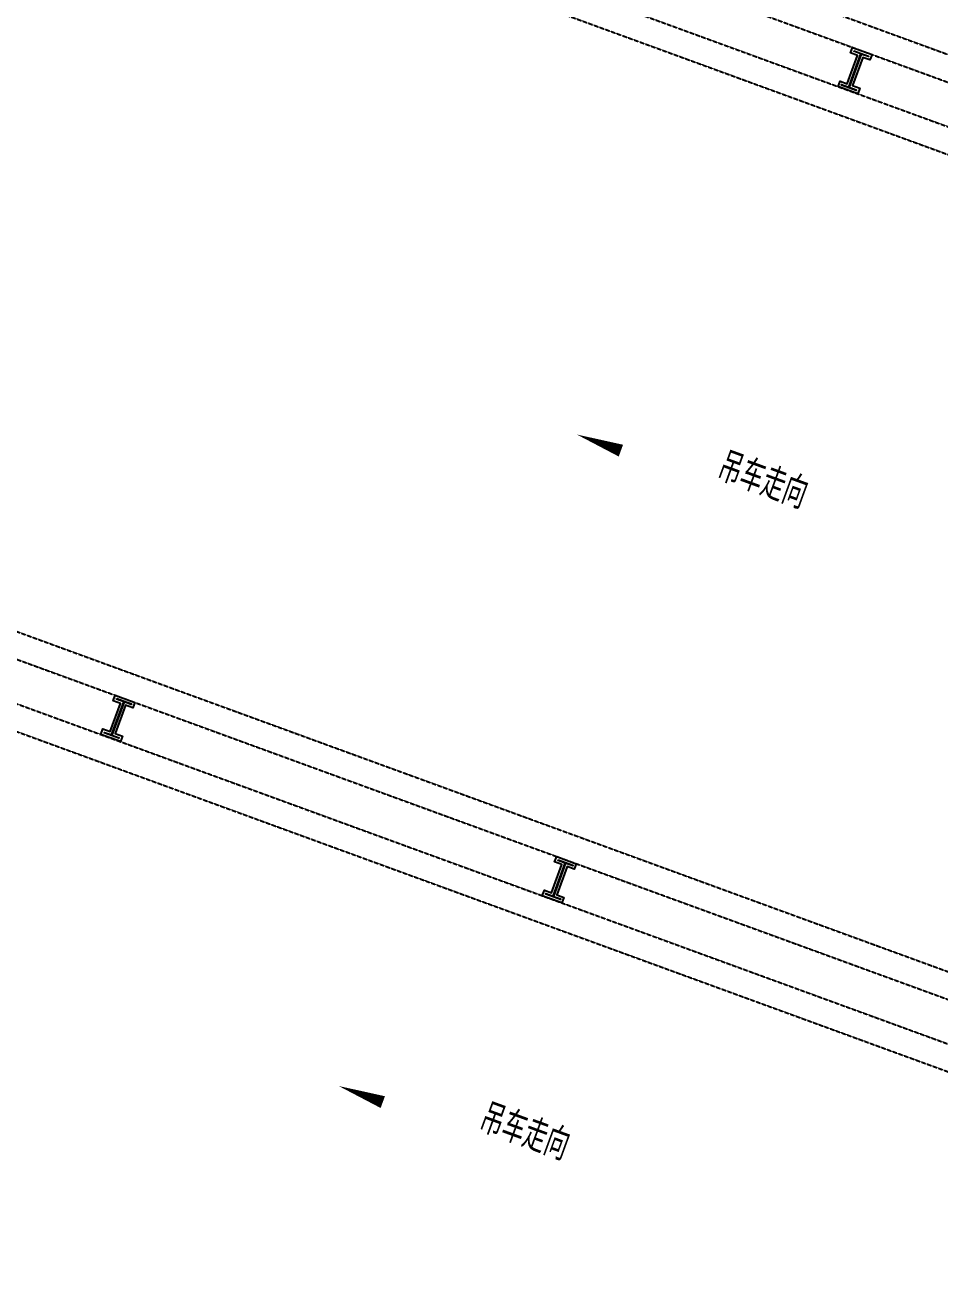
# Model space of a CAD drawing. Extents: x -111898 to 889894, y -2 to 1194865.
# Drawn here: x 576396 to 593909, y 877197 to 901304 of the extents above; entities that cross this region are included whole.
import ezdxf

# ---------------------------------------------------------------- set-up
doc = ezdxf.new("R2010")
doc.units = 0
doc.header["$LTSCALE"] = 10
doc.header["$MEASUREMENT"] = 0
doc.linetypes.add('10平面$0$DASH', pattern=[0.35, 0.25, -0.1])
doc.layers.add('0-WALL', color=252, linetype='Continuous')
doc.layers.add('WALL', color=252, linetype='Continuous')
doc.styles.add('10平面$0$A-STANDARD', font='SIMPLEX', dxfattribs={"bigfont": 'GBCBIG'})

msp = doc.modelspace()

# ---------------------------------------------------------------- hatches: boundary and pattern name
at = {"layer": '0-WALL'}
h = msp.add_hatch(dxfattribs=at)
h.set_pattern_fill('草坪或沼泽', color=8, scale=400, angle=-0.200257)
h.set_pattern_definition([(359.79974, (-824318.4, 704905.5), (1605.5824, 1594.398), [240, -48, 64, -48, 240, -960]), (359.79974, (-824398.3, 704953.8), (1605.5824, 1594.398), [160, -120, 240, -120, 160, -800]), (359.79974, (-823836, 705591.9), (1605.5824, 1594.398), [200, -80, 200, -1120]), (359.79974, (-824634.9, 705914.7), (1605.5824, 1594.398), [80, -160, 80, -1280]), (89.79974, (-824474.9, 705914.1), (-1594.398, 1605.5824), [144, -1456]), (89.79974, (-823998.3, 704952.4), (-1594.398, 1605.5824), [160, -1440]), (89.79974, (-823596, 705591), (-1594.398, 1605.5824), [160, -1440]), (44.79974, (-823790.3, 704935.7), (5.5922, 1599.9902), [160, -2102.7417]), (134.79974, (-824206.3, 704937.2), (-1599.9902, 5.5922), [160, -2102.7417]), (63.23469, (-823838.3, 704943.9), (5.5922, 1599.99023), [160, -3417.7088]), (75.7635, (-823918.27, 704952.15), (5.59221, 1599.99023), [160, -6436.969]), (75.7635, (-823516.03, 705590.75), (5.59221, 1599.99023), [128, -6468.969]), (75.7635, (-824442.9, 705914), (5.59221, 1599.99023), [112, -6484.969]), (103.835987, (-824078.27, 704952.7), (5.59221, 1599.99023), [160, -6436.969]), (103.835987, (-823676.03, 705591.3), (5.59221, 1599.99023), [128, -6468.969]), (103.835987, (-824506.9, 705914.2), (5.59221, 1599.99023), [112, -6484.969]), (116.364795, (-824158.3, 704945), (5.5922, 1599.99023), [160, -3417.7069])])
edge = h.paths.add_edge_path()
edge.add_line((741503.08, 933538.38), (741712.87, 934018.57))
edge.add_line((741712.87, 934018.57), (745060.96, 941812.89))
edge.add_line((745060.96, 941812.89), (766890.86, 1001849.76))
edge.add_line((766890.86, 1001849.76), (760346.98, 1016169.02))
edge.add_line((760346.98, 1016169.02), (737579.78, 1026362.54))
edge.add_line((737579.78, 1026362.54), (720756.11, 1037729.77))
edge.add_line((720756.11, 1037729.77), (653654.65, 1067773.01))
edge.add_line((653654.65, 1067773.01), (467795.25, 820503.81))
edge.add_line((467795.25, 820503.81), (468143.58, 820404.89))
edge.add_line((468143.58, 820404.89), (647181.92, 1058601.18))
edge.add_line((647181.92, 1058601.18), (648464.56, 1058132.56))
edge.add_line((648464.56, 1058132.56), (650350.23, 1063296.8))
edge.add_line((650350.23, 1063296.8), (720796.15, 1037558.69))
edge.add_line((720796.15, 1037558.69), (718909.6, 1032395.07))
edge.add_line((718909.6, 1032395.07), (725484.49, 1029992.9))
edge.add_line((725484.49, 1029992.9), (726513.26, 1032808.65))
edge.add_line((726513.26, 1032808.65), (729331.07, 1031779.14))
edge.add_line((729331.07, 1031779.14), (728302.36, 1028963.46))
edge.add_line((728302.36, 1028963.46), (747084.56, 1022101.19))
edge.add_line((747084.56, 1022101.19), (755217.14, 1018452.95))
edge.add_arc((743028.5, 1006160.87), 17310.64, -14.619994, 45.242091, ccw=False)
edge.add_line((759778.64, 1001791.54), (760685.99, 1001458.08))
edge.add_line((760685.99, 1001458.08), (765094.65, 999847.31))
edge.add_line((765094.65, 999847.31), (740941.69, 933744.02))
edge.add_line((740941.69, 933744.02), (741503.08, 933538.38))

# ---------------------------------------------------------------- linework, layer by layer
at = {"layer": 'WALL', "color": 8, "linetype": '10平面$0$DASH'}
for p, q in [((567421.72, 910477.94), (694505.26, 864046.68)), ((567250.13, 910008.3), (694333.68, 863577.04)), ((566975.59, 909256.88), (694059.14, 862825.62)), ((566804.01, 908787.25), (693887.55, 862355.99)), ((561759.37, 894979.94), (688842.91, 848548.68)), ((561587.78, 894510.31), (688671.33, 848079.05)), ((561313.24, 893758.89), (688396.79, 847327.63)), ((561141.66, 893289.25), (688225.2, 846857.99))]:
    msp.add_line(p, q, dxfattribs=at)
at = {"layer": 'WALL', "color": 8}
for points in [[(592234.78, 900879.91), (592610.48, 900742.64), (592572.05, 900637.44), (592434.91, 900687.54), (592237.25, 900146.52), (592374.38, 900096.42), (592335.95, 899991.22), (591960.24, 900128.49), (591998.67, 900233.69), (592135.81, 900183.59), (592333.47, 900724.61), (592196.34, 900774.71)], [(592264.58, 900815.79), (592546.36, 900712.83), (592542.24, 900701.56), (592405.11, 900751.67), (592173.13, 900116.72), (592310.26, 900066.61), (592306.14, 900055.34), (592024.36, 900158.3), (592028.48, 900169.57), (592165.61, 900119.46), (592397.6, 900754.41), (592260.46, 900804.51)], [(578118.97, 888470.47), (578494.68, 888333.2), (578456.25, 888228), (578319.11, 888278.1), (578121.45, 887737.08), (578258.58, 887686.98), (578220.15, 887581.78), (577844.44, 887719.05), (577882.87, 887824.25), (578020.01, 887774.15), (578217.67, 888315.17), (578080.54, 888365.27)], [(578148.78, 888406.35), (578430.56, 888303.39), (578426.44, 888292.12), (578289.31, 888342.23), (578057.33, 887707.28), (578194.46, 887657.18), (578190.34, 887645.9), (577908.56, 887748.86), (577912.68, 887760.13), (578049.81, 887710.02), (578281.8, 888344.97), (578144.66, 888395.08)], [(586572.43, 885381.91), (586948.13, 885244.65), (586909.7, 885139.45), (586772.57, 885189.55), (586574.9, 884648.53), (586712.03, 884598.43), (586673.6, 884493.23), (586297.89, 884630.5), (586336.32, 884735.7), (586473.46, 884685.59), (586671.12, 885226.61), (586533.99, 885276.72)], [(586602.23, 885317.79), (586884.01, 885214.84), (586879.89, 885203.57), (586742.76, 885253.67), (586510.78, 884618.72), (586647.91, 884568.62), (586643.79, 884557.35), (586362.01, 884660.3), (586366.13, 884671.57), (586503.26, 884621.47), (586735.25, 885256.42), (586598.11, 885306.52)]]:
    msp.add_lwpolyline(points, close=True, dxfattribs=at)
for points in [[(593437.75, 891096.85, 0, 0, 0), (586956.77, 893464.74, 0, 240, 0), (587802.11, 893155.88, 0, 0, 0)], [(588878.7, 878618.61, 0, 0, 0), (582397.72, 880986.5, 0, 240, 0), (583243.07, 880677.65, 0, 0, 0)]]:
    msp.add_lwpolyline(points, format="xyseb", dxfattribs=at)

# ---------------------------------------------------------------- texts
at = {"layer": 'WALL', "color": 8, "style": '10平面$0$A-STANDARD'}
for p in [(589606.47, 892608.43), (585047.42, 880130.2)]:
    msp.add_text('吊车走向', height=604.444, rotation=339.929672, dxfattribs=at).set_placement(p)

doc.saveas('drawing.dxf')
